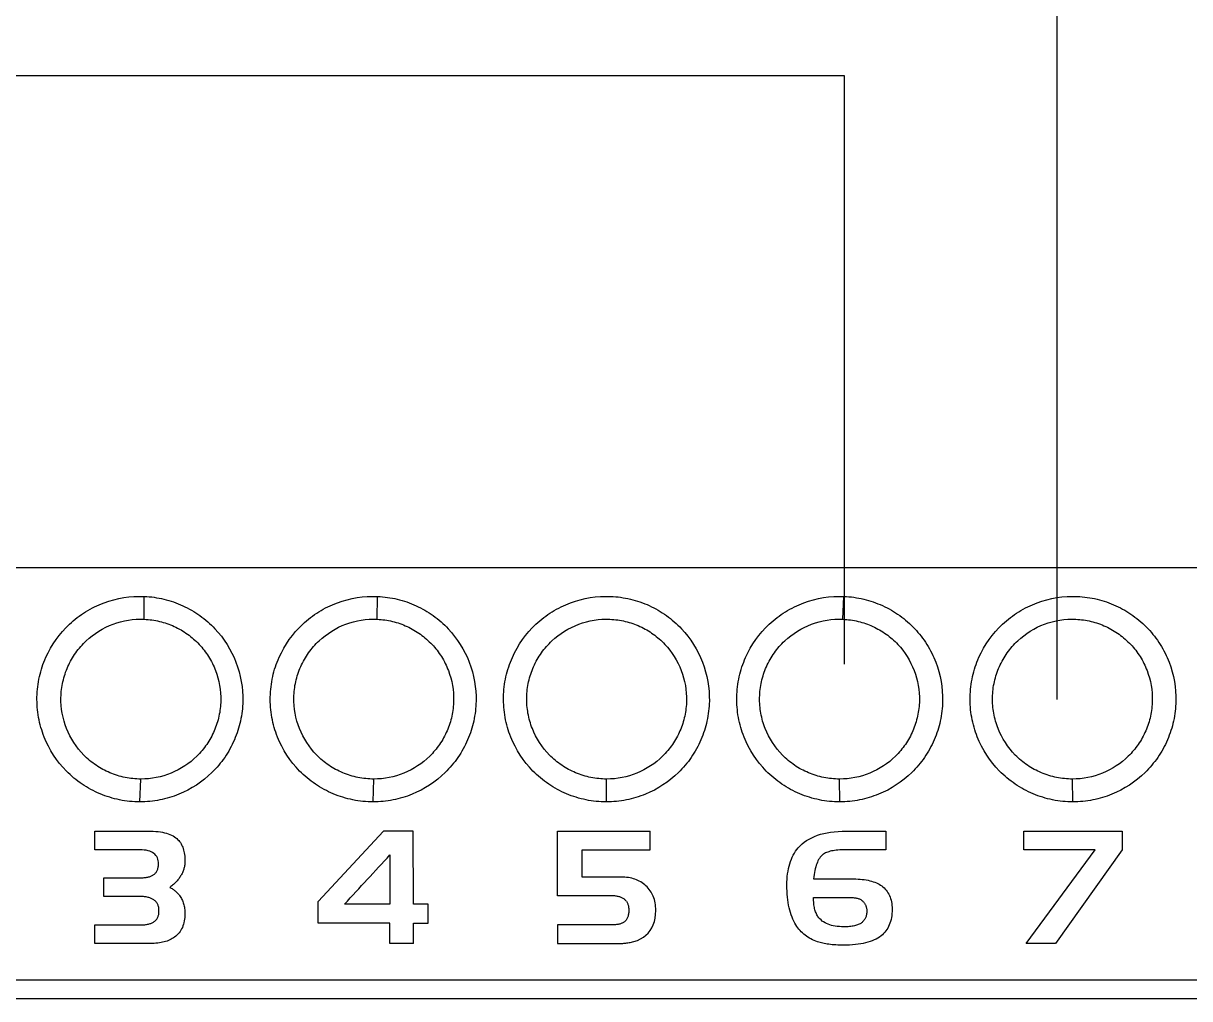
# Model space of a CAD drawing. Header units: inches. Extents: x 15 to 154, y 10 to 111.
# Drawn here: x 144.921 to 145.624, y 103.232 to 103.819 of the extents above; entities that cross this region are included whole.
import ezdxf

# ---------------------------------------------------------------- set-up
doc = ezdxf.new("R2010")
doc.units = ezdxf.units.IN
doc.header["$MEASUREMENT"] = 0
doc.layers.add('GRY_20AWG', color=250, linetype='Continuous')

# ---------------------------------------------------------------- blocks, each defined once
blk = doc.blocks.new('varia')
at = {"color": 177, "linetype": 'Continuous', "true_color": 0x293189}
for p, q in [((154.8528, 100.0569), (151.6353, 100.0569)), ((152.4308, 99.9948), (152.4308, 100.0223)), ((152.7113, 99.9948), (152.7118, 100.0223)), ((153.2722, 99.9948), (153.2736, 100.0223)), ((152.4255, 99.7749), (152.4267, 99.8024)), ((152.7065, 99.7749), (152.7072, 99.8024)), ((152.9875, 99.7749), (152.9877, 99.8024)), ((153.2684, 99.7749), (153.2682, 99.8024)), ((153.5494, 99.7749), (153.5487, 99.8024)), ((152.3713, 99.7172), (152.3713, 99.7397)), ((152.3713, 99.7397), (152.4355, 99.7397)), ((152.4355, 99.7397), (152.4387, 99.7397)), ((152.4387, 99.7397), (152.4417, 99.7396)), ((152.4417, 99.7396), (152.4447, 99.7394)), ((152.4447, 99.7394), (152.4475, 99.7391)), ((152.4475, 99.7391), (152.4502, 99.7387)), ((152.4502, 99.7387), (152.4527, 99.7383)), ((152.4527, 99.7383), (152.4552, 99.7377)), ((152.4552, 99.7377), (152.4575, 99.7372)), ((152.4575, 99.7372), (152.4597, 99.7365)), ((152.4597, 99.7365), (152.4617, 99.7357)), ((152.4617, 99.7357), (152.4636, 99.7349)), ((152.4636, 99.7349), (152.4655, 99.7339)), ((152.4655, 99.7339), (152.4671, 99.7329)), ((152.4671, 99.7329), (152.4687, 99.7318)), ((152.4687, 99.7318), (152.4701, 99.7307)), ((152.4701, 99.7307), (152.4714, 99.7294)), ((152.4714, 99.7294), (152.4724, 99.7283)), ((152.6403, 99.6551), (152.719, 99.7397)), ((152.7549, 99.6518), (152.7547, 99.7397)), ((152.9286, 99.6617), (152.9286, 99.7397)), ((152.9286, 99.7397), (153.04, 99.7397)), ((153.04, 99.717), (153.04, 99.7397)), ((153.2286, 99.7284), (153.2316, 99.7302)), ((153.2316, 99.7302), (153.2348, 99.7318)), ((153.2348, 99.7318), (153.2381, 99.7333)), ((153.2381, 99.7333), (153.2416, 99.7347)), ((153.2416, 99.7347), (153.2453, 99.7359)), ((153.2453, 99.7359), (153.2492, 99.7369)), ((153.2492, 99.7369), (153.2533, 99.7377)), ((153.2533, 99.7377), (153.2575, 99.7385)), ((153.2575, 99.7385), (153.2619, 99.739)), ((153.2619, 99.739), (153.2665, 99.7394)), ((153.2665, 99.7394), (153.2713, 99.7396)), ((153.2713, 99.7396), (153.2763, 99.7397)), ((153.2763, 99.7397), (153.3242, 99.7397)), ((153.3242, 99.7397), (153.3242, 99.7172)), ((153.4901, 99.717), (153.4901, 99.7397)), ((153.4901, 99.7397), (153.6087, 99.7397)), ((153.6087, 99.7397), (153.6087, 99.717)), ((152.4256, 99.7172), (152.3713, 99.7172)), ((152.4283, 99.7171), (152.4256, 99.7172)), ((152.4308, 99.7169), (152.4283, 99.7171)), ((152.4332, 99.7166), (152.4308, 99.7169)), ((152.4354, 99.7161), (152.4332, 99.7166)), ((152.4374, 99.7155), (152.4354, 99.7161)), ((152.4392, 99.7148), (152.4374, 99.7155)), ((152.4409, 99.7139), (152.4392, 99.7148)), ((152.4724, 99.7283), (152.4734, 99.7271)), ((152.4734, 99.7271), (152.4743, 99.7259)), ((152.4743, 99.7259), (152.4751, 99.7245)), ((152.4751, 99.7245), (152.4758, 99.7231)), ((152.4758, 99.7231), (152.4765, 99.7217)), ((152.4765, 99.7217), (152.4771, 99.7202)), ((152.4771, 99.7202), (152.4777, 99.7186)), ((152.4777, 99.7186), (152.4782, 99.7169)), ((152.4782, 99.7169), (152.4786, 99.7152)), ((152.4786, 99.7152), (152.4789, 99.7134)), ((152.9581, 99.6844), (152.9581, 99.717)), ((153.2138, 99.7132), (153.2153, 99.7154)), ((153.2153, 99.7154), (153.2168, 99.7175)), ((153.2168, 99.7175), (153.2185, 99.7195)), ((153.2185, 99.7195), (153.2207, 99.722)), ((153.2207, 99.722), (153.2232, 99.7243)), ((153.2232, 99.7243), (153.2258, 99.7264)), ((153.2258, 99.7264), (153.2286, 99.7284)), ((153.2554, 99.7149), (153.254, 99.7145)), ((153.257, 99.7154), (153.2554, 99.7149)), ((153.2587, 99.7158), (153.257, 99.7154)), ((153.2604, 99.7161), (153.2587, 99.7158)), ((153.2623, 99.7164), (153.2604, 99.7161)), ((153.2642, 99.7166), (153.2623, 99.7164)), ((153.2663, 99.7168), (153.2642, 99.7166)), ((153.2684, 99.717), (153.2663, 99.7168)), ((153.2707, 99.7171), (153.2684, 99.717)), ((153.273, 99.7172), (153.2707, 99.7171)), ((153.2755, 99.7172), (153.273, 99.7172)), ((153.3242, 99.7172), (153.2755, 99.7172)), ((153.5761, 99.717), (153.4901, 99.717)), ((153.4929, 99.6043), (153.5761, 99.717)), ((153.6087, 99.717), (153.5282, 99.6043)), ((152.4424, 99.7129), (152.4409, 99.7139)), ((152.4437, 99.7118), (152.4424, 99.7129)), ((152.4448, 99.7105), (152.4437, 99.7118)), ((152.4458, 99.7091), (152.4448, 99.7105)), ((152.4466, 99.7076), (152.4458, 99.7091)), ((152.4472, 99.7059), (152.4466, 99.7076)), ((152.4476, 99.7041), (152.4472, 99.7059)), ((152.4479, 99.7022), (152.4476, 99.7041)), ((152.448, 99.7001), (152.4479, 99.7022)), ((152.4789, 99.7134), (152.4792, 99.7115)), ((152.4792, 99.7115), (152.4795, 99.7096)), ((152.4795, 99.7096), (152.4796, 99.7076)), ((152.4796, 99.7076), (152.4797, 99.7056)), ((152.4797, 99.7012), (152.4796, 99.7001)), ((152.4797, 99.7056), (152.4798, 99.7034)), ((152.4798, 99.7034), (152.4797, 99.7023)), ((152.4797, 99.7023), (152.4797, 99.7012)), ((152.7266, 99.711), (152.7266, 99.6518)), ((153.2083, 99.7005), (153.2092, 99.7032)), ((153.2092, 99.7032), (153.2102, 99.7059)), ((153.2102, 99.7059), (153.2113, 99.7084)), ((153.2113, 99.7084), (153.2125, 99.7108)), ((153.2125, 99.7108), (153.2138, 99.7132)), ((153.2415, 99.7022), (153.2408, 99.7005)), ((153.2423, 99.7039), (153.2415, 99.7022)), ((153.2431, 99.7054), (153.2423, 99.7039)), ((153.244, 99.7069), (153.2431, 99.7054)), ((153.245, 99.7082), (153.244, 99.7069)), ((153.246, 99.7094), (153.245, 99.7082)), ((153.247, 99.7104), (153.246, 99.7094)), ((153.2481, 99.7114), (153.247, 99.7104)), ((153.2491, 99.7121), (153.2481, 99.7114)), ((153.2502, 99.7128), (153.2491, 99.7121)), ((153.2513, 99.7134), (153.2502, 99.7128)), ((153.2526, 99.7139), (153.2513, 99.7134)), ((153.254, 99.7145), (153.2526, 99.7139)), ((152.441, 99.6865), (152.4417, 99.6869)), ((152.4417, 99.6869), (152.4425, 99.6875)), ((152.4425, 99.6875), (152.4432, 99.688)), ((152.4432, 99.688), (152.4438, 99.6886)), ((152.4438, 99.6886), (152.4444, 99.6893)), ((152.4444, 99.6893), (152.445, 99.69)), ((152.445, 99.69), (152.4455, 99.6907)), ((152.4455, 99.6907), (152.446, 99.6915)), ((152.446, 99.6915), (152.4464, 99.6923)), ((152.4464, 99.6923), (152.4468, 99.6931)), ((152.4468, 99.6931), (152.4471, 99.694)), ((152.4471, 99.694), (152.4473, 99.6949)), ((152.4473, 99.6949), (152.4476, 99.6959)), ((152.4476, 99.6959), (152.4477, 99.6969)), ((152.4477, 99.6969), (152.4479, 99.6979)), ((152.4479, 99.699), (152.448, 99.7001)), ((152.4479, 99.6979), (152.4479, 99.699)), ((152.4752, 99.6867), (152.4746, 99.6857)), ((152.4758, 99.6876), (152.4752, 99.6867)), ((152.4763, 99.6886), (152.4758, 99.6876)), ((152.4768, 99.6896), (152.4763, 99.6886)), ((152.4772, 99.6906), (152.4768, 99.6896)), ((152.4776, 99.6917), (152.4772, 99.6906)), ((152.478, 99.6927), (152.4776, 99.6917)), ((152.4783, 99.6937), (152.478, 99.6927)), ((152.4786, 99.6948), (152.4783, 99.6937)), ((152.4789, 99.6958), (152.4786, 99.6948)), ((152.4791, 99.6969), (152.4789, 99.6958)), ((152.4793, 99.698), (152.4791, 99.6969)), ((152.4795, 99.699), (152.4793, 99.698)), ((152.4796, 99.7001), (152.4795, 99.699)), ((153.2053, 99.6852), (153.2057, 99.6884)), ((153.2057, 99.6884), (153.2062, 99.6916)), ((153.2062, 99.6916), (153.2068, 99.6947)), ((153.2068, 99.6947), (153.2075, 99.6976)), ((153.2075, 99.6976), (153.2083, 99.7005)), ((153.2375, 99.6874), (153.2372, 99.6848)), ((153.2379, 99.6899), (153.2375, 99.6874)), ((153.2384, 99.6922), (153.2379, 99.6899)), ((153.2389, 99.6944), (153.2384, 99.6922)), ((153.2395, 99.6966), (153.2389, 99.6944)), ((153.2401, 99.6986), (153.2395, 99.6966)), ((153.2408, 99.7005), (153.2401, 99.6986)), ((152.382, 99.6609), (152.382, 99.6835)), ((152.382, 99.6835), (152.4256, 99.6835)), ((152.4256, 99.6835), (152.4269, 99.6835)), ((152.4269, 99.6835), (152.4282, 99.6835)), ((152.4282, 99.6835), (152.4295, 99.6836)), ((152.4295, 99.6836), (152.4307, 99.6837)), ((152.4307, 99.6837), (152.4318, 99.6838)), ((152.4318, 99.6838), (152.433, 99.6839)), ((152.433, 99.6839), (152.434, 99.6841)), ((152.434, 99.6841), (152.4351, 99.6843)), ((152.4351, 99.6843), (152.436, 99.6845)), ((152.436, 99.6845), (152.437, 99.6848)), ((152.437, 99.6848), (152.4379, 99.6851)), ((152.4379, 99.6851), (152.4387, 99.6854)), ((152.4387, 99.6854), (152.4395, 99.6857)), ((152.4395, 99.6857), (152.4403, 99.6861)), ((152.4403, 99.6861), (152.441, 99.6865)), ((152.4628, 99.6729), (152.4617, 99.672)), ((152.4639, 99.6737), (152.4628, 99.6729)), ((152.4649, 99.6746), (152.4639, 99.6737)), ((152.4659, 99.6755), (152.4649, 99.6746)), ((152.4669, 99.6764), (152.4659, 99.6755)), ((152.4678, 99.6772), (152.4669, 99.6764)), ((152.4687, 99.6782), (152.4678, 99.6772)), ((152.4696, 99.6791), (152.4687, 99.6782)), ((152.4704, 99.68), (152.4696, 99.6791)), ((152.4712, 99.6809), (152.4704, 99.68)), ((152.4719, 99.6818), (152.4712, 99.6809)), ((152.4727, 99.6828), (152.4719, 99.6818)), ((152.4733, 99.6837), (152.4727, 99.6828)), ((152.474, 99.6847), (152.4733, 99.6837)), ((152.4746, 99.6857), (152.474, 99.6847)), ((153.0075, 99.6844), (153.0053, 99.6844)), ((153.0097, 99.6842), (153.0075, 99.6844)), ((153.0118, 99.684), (153.0097, 99.6842)), ((153.0139, 99.6838), (153.0118, 99.684)), ((153.0159, 99.6834), (153.0139, 99.6838)), ((153.0179, 99.6829), (153.0159, 99.6834)), ((153.0199, 99.6824), (153.0179, 99.6829)), ((153.0217, 99.6818), (153.0199, 99.6824)), ((153.0236, 99.6811), (153.0217, 99.6818)), ((153.0254, 99.6803), (153.0236, 99.6811)), ((153.0271, 99.6794), (153.0254, 99.6803)), ((153.0288, 99.6785), (153.0271, 99.6794)), ((153.0304, 99.6774), (153.0288, 99.6785)), ((153.032, 99.6763), (153.0304, 99.6774)), ((153.0336, 99.6751), (153.032, 99.6763)), ((153.0351, 99.6739), (153.0336, 99.6751)), ((153.0365, 99.6725), (153.0351, 99.6739)), ((153.2049, 99.6783), (153.2051, 99.6818)), ((153.2049, 99.6747), (153.2049, 99.6783)), ((153.2049, 99.671), (153.2049, 99.6747)), ((153.2051, 99.6818), (153.2053, 99.6852)), ((153.2372, 99.6848), (153.2369, 99.6821)), ((153.2369, 99.6821), (153.2852, 99.6821)), ((153.2852, 99.6821), (153.2879, 99.6821)), ((153.2879, 99.6821), (153.2906, 99.682)), ((153.2906, 99.682), (153.2932, 99.6818)), ((153.2932, 99.6818), (153.2957, 99.6816)), ((153.2957, 99.6816), (153.2981, 99.6813)), ((153.2981, 99.6813), (153.3004, 99.6809)), ((153.3004, 99.6809), (153.3026, 99.6805)), ((153.3026, 99.6805), (153.3048, 99.68)), ((153.3048, 99.68), (153.3069, 99.6794)), ((153.3069, 99.6794), (153.3088, 99.6788)), ((153.3088, 99.6788), (153.3107, 99.6781)), ((153.3107, 99.6781), (153.3126, 99.6774)), ((153.3126, 99.6774), (153.3143, 99.6766)), ((153.3143, 99.6766), (153.3159, 99.6757)), ((153.3159, 99.6757), (153.3175, 99.6748)), ((153.3175, 99.6748), (153.319, 99.6738)), ((153.319, 99.6738), (153.3205, 99.6726)), ((152.4262, 99.6609), (152.382, 99.6609)), ((152.4275, 99.6609), (152.4262, 99.6609)), ((152.4287, 99.6609), (152.4275, 99.6609)), ((152.4299, 99.6608), (152.4287, 99.6609)), ((152.4311, 99.6607), (152.4299, 99.6608)), ((152.4322, 99.6605), (152.4311, 99.6607)), ((152.4333, 99.6604), (152.4322, 99.6605)), ((152.4344, 99.6601), (152.4333, 99.6604)), ((152.4354, 99.6599), (152.4344, 99.6601)), ((152.4364, 99.6596), (152.4354, 99.6599)), ((152.4374, 99.6593), (152.4364, 99.6596)), ((152.4383, 99.659), (152.4374, 99.6593)), ((152.4392, 99.6586), (152.4383, 99.659)), ((152.4401, 99.6582), (152.4392, 99.6586)), ((152.4617, 99.672), (152.4626, 99.6715)), ((152.4626, 99.6715), (152.4634, 99.671)), ((152.4634, 99.671), (152.4643, 99.6705)), ((152.4643, 99.6705), (152.4651, 99.67)), ((152.4651, 99.67), (152.4659, 99.6694)), ((152.4659, 99.6694), (152.4666, 99.6689)), ((152.4666, 99.6689), (152.4674, 99.6683)), ((152.4674, 99.6683), (152.4681, 99.6677)), ((152.4681, 99.6677), (152.4688, 99.6671)), ((152.4688, 99.6671), (152.4695, 99.6664)), ((152.4695, 99.6664), (152.4702, 99.6657)), ((152.4702, 99.6657), (152.4709, 99.6651)), ((152.4709, 99.6651), (152.4715, 99.6643)), ((152.4715, 99.6643), (152.4722, 99.6636)), ((152.4722, 99.6636), (152.4728, 99.6629)), ((152.4728, 99.6629), (152.4734, 99.6621)), ((152.4734, 99.6621), (152.4741, 99.661)), ((152.4741, 99.661), (152.4749, 99.6598)), ((152.4749, 99.6598), (152.4755, 99.6586)), ((152.4755, 99.6586), (152.4762, 99.6574)), ((152.9938, 99.6617), (152.9286, 99.6617)), ((152.9951, 99.6617), (152.9938, 99.6617)), ((152.9963, 99.6617), (152.9951, 99.6617)), ((152.9974, 99.6616), (152.9963, 99.6617)), ((152.9986, 99.6615), (152.9974, 99.6616)), ((152.9997, 99.6613), (152.9986, 99.6615)), ((153.0007, 99.6611), (152.9997, 99.6613)), ((153.0017, 99.6609), (153.0007, 99.6611)), ((153.0027, 99.6607), (153.0017, 99.6609)), ((153.0036, 99.6604), (153.0027, 99.6607)), ((153.0045, 99.6601), (153.0036, 99.6604)), ((153.0054, 99.6598), (153.0045, 99.6601)), ((153.0062, 99.6594), (153.0054, 99.6598)), ((153.007, 99.659), (153.0062, 99.6594)), ((153.0078, 99.6586), (153.007, 99.659)), ((153.0085, 99.6581), (153.0078, 99.6586)), ((153.0378, 99.6711), (153.0365, 99.6725)), ((153.039, 99.6696), (153.0378, 99.6711)), ((153.0402, 99.668), (153.039, 99.6696)), ((153.0413, 99.6664), (153.0402, 99.668)), ((153.0422, 99.6647), (153.0413, 99.6664)), ((153.0431, 99.663), (153.0422, 99.6647)), ((153.0439, 99.6612), (153.0431, 99.663)), ((153.0446, 99.6593), (153.0439, 99.6612)), ((153.0452, 99.6573), (153.0446, 99.6593)), ((153.205, 99.6673), (153.2049, 99.671)), ((153.2052, 99.6637), (153.205, 99.6673)), ((153.2056, 99.6603), (153.2052, 99.6637)), ((153.2059, 99.6569), (153.2056, 99.6603)), ((153.2369, 99.6577), (153.2369, 99.6596)), ((153.2837, 99.6596), (153.2847, 99.6596)), ((153.2847, 99.6596), (153.2858, 99.6595)), ((153.2858, 99.6595), (153.2868, 99.6594)), ((153.2868, 99.6594), (153.2878, 99.6593)), ((153.2878, 99.6593), (153.2887, 99.6591)), ((153.2887, 99.6591), (153.2896, 99.6589)), ((153.2896, 99.6589), (153.2905, 99.6586)), ((153.2905, 99.6586), (153.2914, 99.6583)), ((153.3205, 99.6726), (153.3219, 99.6713)), ((153.3219, 99.6713), (153.3232, 99.67)), ((153.3232, 99.67), (153.3245, 99.6686)), ((153.3245, 99.6686), (153.3256, 99.6671)), ((153.3256, 99.6671), (153.3266, 99.6655)), ((153.3266, 99.6655), (153.3276, 99.6639)), ((153.3276, 99.6639), (153.3284, 99.6622)), ((153.3284, 99.6622), (153.3291, 99.6603)), ((153.3291, 99.6603), (153.3298, 99.6585)), ((152.4409, 99.6577), (152.4401, 99.6582)), ((152.4417, 99.6573), (152.4409, 99.6577)), ((152.4425, 99.6568), (152.4417, 99.6573)), ((152.4432, 99.6562), (152.4425, 99.6568)), ((152.4439, 99.6557), (152.4432, 99.6562)), ((152.4446, 99.655), (152.4439, 99.6557)), ((152.4451, 99.6544), (152.4446, 99.655)), ((152.4457, 99.6537), (152.4451, 99.6544)), ((152.4462, 99.653), (152.4457, 99.6537)), ((152.4466, 99.6522), (152.4462, 99.653)), ((152.447, 99.6515), (152.4466, 99.6522)), ((152.4474, 99.6506), (152.447, 99.6515)), ((152.4477, 99.6498), (152.4474, 99.6506)), ((152.4479, 99.6489), (152.4477, 99.6498)), ((152.4482, 99.6479), (152.4479, 99.6489)), ((152.4483, 99.647), (152.4482, 99.6479)), ((152.4484, 99.646), (152.4483, 99.647)), ((152.4485, 99.6449), (152.4484, 99.646)), ((152.4485, 99.6439), (152.4485, 99.6449)), ((152.4762, 99.6574), (152.4767, 99.6561)), ((152.4767, 99.6561), (152.4773, 99.6549)), ((152.4773, 99.6549), (152.4777, 99.6535)), ((152.4777, 99.6535), (152.4782, 99.6522)), ((152.4782, 99.6522), (152.4785, 99.6508)), ((152.4785, 99.6508), (152.4789, 99.6494)), ((152.4789, 99.6494), (152.4791, 99.648)), ((152.4791, 99.648), (152.4794, 99.6465)), ((152.4794, 99.6465), (152.4795, 99.645)), ((152.4795, 99.645), (152.4797, 99.6435)), ((152.6403, 99.6289), (152.6403, 99.6551)), ((152.7728, 99.6289), (152.7728, 99.6518)), ((153.0092, 99.6576), (153.0085, 99.6581)), ((153.0098, 99.6571), (153.0092, 99.6576)), ((153.0104, 99.6565), (153.0098, 99.6571)), ((153.0109, 99.6559), (153.0104, 99.6565)), ((153.0115, 99.6553), (153.0109, 99.6559)), ((153.0115, 99.6553), (153.0119, 99.6546)), ((153.0119, 99.6546), (153.0123, 99.6538)), ((153.0123, 99.6538), (153.0127, 99.6531)), ((153.0127, 99.6531), (153.0131, 99.6523)), ((153.0131, 99.6523), (153.0134, 99.6514)), ((153.0134, 99.6514), (153.0137, 99.6505)), ((153.0137, 99.6505), (153.0139, 99.6496)), ((153.0139, 99.6496), (153.0141, 99.6486)), ((153.0141, 99.6486), (153.0142, 99.6476)), ((153.0142, 99.6476), (153.0143, 99.6465)), ((153.0143, 99.6465), (153.0144, 99.6454)), ((153.0144, 99.6454), (153.0144, 99.6443)), ((153.0457, 99.6553), (153.0452, 99.6573)), ((153.0461, 99.6532), (153.0457, 99.6553)), ((153.0464, 99.6511), (153.0461, 99.6532)), ((153.0466, 99.6489), (153.0464, 99.6511)), ((153.0468, 99.6466), (153.0466, 99.6489)), ((153.0468, 99.6443), (153.0468, 99.6466)), ((153.2064, 99.6537), (153.2059, 99.6569)), ((153.2069, 99.6505), (153.2064, 99.6537)), ((153.2076, 99.6475), (153.2069, 99.6505)), ((153.2083, 99.6446), (153.2076, 99.6475)), ((153.2091, 99.6417), (153.2083, 99.6446)), ((153.237, 99.656), (153.2369, 99.6577)), ((153.2371, 99.6542), (153.237, 99.656)), ((153.2372, 99.6526), (153.2371, 99.6542)), ((153.2374, 99.6509), (153.2372, 99.6526)), ((153.2377, 99.6494), (153.2374, 99.6509)), ((153.2379, 99.6479), (153.2377, 99.6494)), ((153.2382, 99.6464), (153.2379, 99.6479)), ((153.2386, 99.645), (153.2382, 99.6464)), ((153.239, 99.6437), (153.2386, 99.645)), ((153.2914, 99.6583), (153.2922, 99.658)), ((153.2922, 99.658), (153.293, 99.6576)), ((153.293, 99.6576), (153.2937, 99.6572)), ((153.2937, 99.6572), (153.2945, 99.6567)), ((153.2945, 99.6567), (153.2951, 99.6562)), ((153.2951, 99.6562), (153.2958, 99.6557)), ((153.2958, 99.6557), (153.2964, 99.6551)), ((153.2964, 99.6551), (153.297, 99.6545)), ((153.297, 99.6545), (153.2975, 99.654)), ((153.2975, 99.654), (153.298, 99.6534)), ((153.298, 99.6534), (153.2984, 99.6528)), ((153.2984, 99.6528), (153.2988, 99.6522)), ((153.2988, 99.6522), (153.2992, 99.6515)), ((153.2992, 99.6515), (153.2995, 99.6509)), ((153.2995, 99.6509), (153.2998, 99.6502)), ((153.2998, 99.6502), (153.3001, 99.6495)), ((153.3001, 99.6495), (153.3003, 99.6488)), ((153.3003, 99.6488), (153.3005, 99.6481)), ((153.3005, 99.6481), (153.3007, 99.6474)), ((153.3007, 99.6474), (153.3009, 99.6466)), ((153.3009, 99.6466), (153.301, 99.6459)), ((153.301, 99.6459), (153.301, 99.6451)), ((153.301, 99.6451), (153.3011, 99.6443)), ((153.3298, 99.6585), (153.3303, 99.6565)), ((153.3303, 99.6565), (153.3308, 99.6545)), ((153.3308, 99.6545), (153.3311, 99.6524)), ((153.3311, 99.6524), (153.3314, 99.6502)), ((153.3314, 99.6502), (153.3315, 99.648)), ((153.3315, 99.648), (153.3316, 99.6456)), ((153.3316, 99.6456), (153.3315, 99.643)), ((152.4421, 99.6302), (152.4428, 99.6307)), ((152.4428, 99.6307), (152.4435, 99.6312)), ((152.4435, 99.6312), (152.4441, 99.6317)), ((152.4441, 99.6317), (152.4447, 99.6323)), ((152.4447, 99.6323), (152.4453, 99.6329)), ((152.4453, 99.6329), (152.4458, 99.6336)), ((152.4458, 99.6336), (152.4463, 99.6343)), ((152.4463, 99.6343), (152.4467, 99.6351)), ((152.4467, 99.6351), (152.4471, 99.6359)), ((152.4471, 99.6359), (152.4474, 99.6368)), ((152.4474, 99.6368), (152.4477, 99.6376)), ((152.4477, 99.6376), (152.448, 99.6386)), ((152.448, 99.6386), (152.4482, 99.6395)), ((152.4482, 99.6395), (152.4483, 99.6406)), ((152.4483, 99.6406), (152.4484, 99.6416)), ((152.4484, 99.6416), (152.4485, 99.6427)), ((152.4485, 99.6427), (152.4485, 99.6439)), ((152.479, 99.6315), (152.4785, 99.6294)), ((152.4793, 99.6336), (152.479, 99.6315)), ((152.4796, 99.6358), (152.4793, 99.6336)), ((152.4797, 99.638), (152.4796, 99.6358)), ((152.4797, 99.6435), (152.4797, 99.642)), ((152.4797, 99.642), (152.4798, 99.6404)), ((152.4798, 99.6404), (152.4797, 99.638)), ((153.0093, 99.6306), (153.0086, 99.6301)), ((153.0099, 99.6312), (153.0093, 99.6306)), ((153.0106, 99.6318), (153.0099, 99.6312)), ((153.0111, 99.6325), (153.0106, 99.6318)), ((153.0116, 99.6332), (153.0111, 99.6325)), ((153.0121, 99.634), (153.0116, 99.6332)), ((153.0126, 99.6348), (153.0121, 99.634)), ((153.0129, 99.6357), (153.0126, 99.6348)), ((153.0133, 99.6366), (153.0129, 99.6357)), ((153.0136, 99.6375), (153.0133, 99.6366)), ((153.0138, 99.6385), (153.0136, 99.6375)), ((153.014, 99.6396), (153.0138, 99.6385)), ((153.0142, 99.6407), (153.014, 99.6396)), ((153.0143, 99.6418), (153.0142, 99.6407)), ((153.0144, 99.643), (153.0143, 99.6418)), ((153.0144, 99.6443), (153.0144, 99.643)), ((153.0439, 99.6268), (153.0452, 99.6307)), ((153.0452, 99.6307), (153.0461, 99.6349)), ((153.0461, 99.6349), (153.0466, 99.6394)), ((153.0466, 99.6394), (153.0468, 99.6443)), ((153.21, 99.639), (153.2091, 99.6417)), ((153.211, 99.6363), (153.21, 99.639)), ((153.212, 99.6338), (153.211, 99.6363)), ((153.2132, 99.6314), (153.212, 99.6338)), ((153.2144, 99.629), (153.2132, 99.6314)), ((153.2394, 99.6424), (153.239, 99.6437)), ((153.2399, 99.6412), (153.2394, 99.6424)), ((153.2405, 99.64), (153.2399, 99.6412)), ((153.241, 99.6389), (153.2405, 99.64)), ((153.2417, 99.6379), (153.241, 99.6389)), ((153.2423, 99.6369), (153.2417, 99.6379)), ((153.2435, 99.6354), (153.2423, 99.6369)), ((153.2447, 99.634), (153.2435, 99.6354)), ((153.2461, 99.6327), (153.2447, 99.634)), ((153.2475, 99.6314), (153.2461, 99.6327)), ((153.2491, 99.6303), (153.2475, 99.6314)), ((153.2961, 99.6305), (153.2954, 99.6298)), ((153.2968, 99.6312), (153.2961, 99.6305)), ((153.2975, 99.6319), (153.2968, 99.6312)), ((153.298, 99.6327), (153.2975, 99.6319)), ((153.2986, 99.6335), (153.298, 99.6327)), ((153.299, 99.6343), (153.2986, 99.6335)), ((153.2995, 99.6352), (153.299, 99.6343)), ((153.2999, 99.6361), (153.2995, 99.6352)), ((153.3002, 99.637), (153.2999, 99.6361)), ((153.3005, 99.638), (153.3002, 99.637)), ((153.3007, 99.639), (153.3005, 99.638)), ((153.3009, 99.6401), (153.3007, 99.639)), ((153.301, 99.6412), (153.3009, 99.6401)), ((153.3011, 99.6423), (153.301, 99.6412)), ((153.3011, 99.6443), (153.3011, 99.6435)), ((153.3011, 99.6435), (153.3011, 99.6423)), ((153.3297, 99.631), (153.329, 99.6289)), ((153.3303, 99.6332), (153.3297, 99.631)), ((153.3307, 99.6355), (153.3303, 99.6332)), ((153.3311, 99.6379), (153.3307, 99.6355)), ((153.3314, 99.6404), (153.3311, 99.6379)), ((153.3315, 99.643), (153.3314, 99.6404)), ((152.3713, 99.6043), (152.3713, 99.6268)), ((152.3713, 99.6268), (152.4262, 99.6268)), ((152.4262, 99.6268), (152.4275, 99.6268)), ((152.4275, 99.6268), (152.4289, 99.6269)), ((152.4289, 99.6269), (152.4301, 99.6269)), ((152.4301, 99.6269), (152.4313, 99.627)), ((152.4313, 99.627), (152.4325, 99.6272)), ((152.4325, 99.6272), (152.4336, 99.6273)), ((152.4336, 99.6273), (152.4347, 99.6275)), ((152.4347, 99.6275), (152.4358, 99.6278)), ((152.4358, 99.6278), (152.4368, 99.628)), ((152.4368, 99.628), (152.4378, 99.6283)), ((152.4378, 99.6283), (152.4387, 99.6286)), ((152.4387, 99.6286), (152.4396, 99.629)), ((152.4396, 99.629), (152.4405, 99.6293)), ((152.4405, 99.6293), (152.4413, 99.6298)), ((152.4413, 99.6298), (152.4421, 99.6302)), ((152.4728, 99.6174), (152.4716, 99.616)), ((152.4739, 99.6189), (152.4728, 99.6174)), ((152.4749, 99.6205), (152.4739, 99.6189)), ((152.4758, 99.6221), (152.4749, 99.6205)), ((152.4767, 99.6238), (152.4758, 99.6221)), ((152.4774, 99.6256), (152.4767, 99.6238)), ((152.478, 99.6275), (152.4774, 99.6256)), ((152.4785, 99.6294), (152.478, 99.6275)), ((152.7266, 99.6289), (152.6403, 99.6289)), ((152.7266, 99.6043), (152.7266, 99.6289)), ((152.7549, 99.6043), (152.7549, 99.6289)), ((152.9286, 99.6268), (152.9286, 99.6043)), ((152.9951, 99.6268), (152.9938, 99.6268)), ((152.9963, 99.6268), (152.9951, 99.6268)), ((152.9974, 99.6269), (152.9963, 99.6268)), ((152.9985, 99.627), (152.9974, 99.6269)), ((152.9996, 99.6271), (152.9985, 99.627)), ((153.0006, 99.6273), (152.9996, 99.6271)), ((153.0016, 99.6274), (153.0006, 99.6273)), ((153.0026, 99.6276), (153.0016, 99.6274)), ((153.0035, 99.6278), (153.0026, 99.6276)), ((153.0043, 99.6281), (153.0035, 99.6278)), ((153.0051, 99.6283), (153.0043, 99.6281)), ((153.0059, 99.6287), (153.0051, 99.6283)), ((153.0066, 99.629), (153.0059, 99.6287)), ((153.0073, 99.6293), (153.0066, 99.629)), ((153.008, 99.6297), (153.0073, 99.6293)), ((153.0086, 99.6301), (153.008, 99.6297)), ((153.0351, 99.6143), (153.0378, 99.6169)), ((153.0378, 99.6169), (153.0402, 99.6199)), ((153.0402, 99.6199), (153.0422, 99.6232)), ((153.0422, 99.6232), (153.0439, 99.6268)), ((153.2157, 99.6268), (153.2144, 99.629)), ((153.2169, 99.625), (153.2157, 99.6268)), ((153.2181, 99.6233), (153.2169, 99.625)), ((153.2194, 99.6216), (153.2181, 99.6233)), ((153.2208, 99.6201), (153.2194, 99.6216)), ((153.2222, 99.6185), (153.2208, 99.6201)), ((153.2237, 99.6171), (153.2222, 99.6185)), ((153.2252, 99.6157), (153.2237, 99.6171)), ((153.2508, 99.6293), (153.2491, 99.6303)), ((153.2525, 99.6284), (153.2508, 99.6293)), ((153.2544, 99.6276), (153.2525, 99.6284)), ((153.2564, 99.6268), (153.2544, 99.6276)), ((153.2585, 99.6262), (153.2564, 99.6268)), ((153.2607, 99.6257), (153.2585, 99.6262)), ((153.263, 99.6252), (153.2607, 99.6257)), ((153.2655, 99.6249), (153.263, 99.6252)), ((153.268, 99.6247), (153.2655, 99.6249)), ((153.2706, 99.6245), (153.268, 99.6247)), ((153.2734, 99.6245), (153.2706, 99.6245)), ((153.2752, 99.6245), (153.2734, 99.6245)), ((153.2769, 99.6245), (153.2752, 99.6245)), ((153.2786, 99.6246), (153.2769, 99.6245)), ((153.2802, 99.6248), (153.2786, 99.6246)), ((153.2818, 99.6249), (153.2802, 99.6248)), ((153.2833, 99.6251), (153.2818, 99.6249)), ((153.2847, 99.6254), (153.2833, 99.6251)), ((153.2861, 99.6257), (153.2847, 99.6254)), ((153.2873, 99.626), (153.2861, 99.6257)), ((153.2886, 99.6263), (153.2873, 99.626)), ((153.2897, 99.6267), (153.2886, 99.6263)), ((153.2908, 99.6271), (153.2897, 99.6267)), ((153.2919, 99.6276), (153.2908, 99.6271)), ((153.2929, 99.6281), (153.2919, 99.6276)), ((153.2938, 99.6286), (153.2929, 99.6281)), ((153.2946, 99.6292), (153.2938, 99.6286)), ((153.2954, 99.6298), (153.2946, 99.6292)), ((153.3227, 99.6179), (153.3213, 99.6164)), ((153.324, 99.6195), (153.3227, 99.6179)), ((153.3252, 99.6212), (153.324, 99.6195)), ((153.3263, 99.623), (153.3252, 99.6212)), ((153.3273, 99.6249), (153.3263, 99.623)), ((153.3282, 99.6268), (153.3273, 99.6249)), ((153.329, 99.6289), (153.3282, 99.6268)), ((152.4383, 99.6043), (152.3713, 99.6043)), ((152.4405, 99.6043), (152.4383, 99.6043)), ((152.4427, 99.6044), (152.4405, 99.6043)), ((152.4449, 99.6046), (152.4427, 99.6044)), ((152.447, 99.6048), (152.4449, 99.6046)), ((152.449, 99.6051), (152.447, 99.6048)), ((152.451, 99.6054), (152.449, 99.6051)), ((152.4529, 99.6058), (152.451, 99.6054)), ((152.4547, 99.6063), (152.4529, 99.6058)), ((152.4565, 99.6068), (152.4547, 99.6063)), ((152.4583, 99.6074), (152.4565, 99.6068)), ((152.4599, 99.608), (152.4583, 99.6074)), ((152.4615, 99.6088), (152.4599, 99.608)), ((152.4631, 99.6095), (152.4615, 99.6088)), ((152.4646, 99.6104), (152.4631, 99.6095)), ((152.466, 99.6113), (152.4646, 99.6104)), ((152.4674, 99.6122), (152.466, 99.6113)), ((152.4689, 99.6134), (152.4674, 99.6122)), ((152.4703, 99.6147), (152.4689, 99.6134)), ((152.4716, 99.616), (152.4703, 99.6147)), ((152.7549, 99.6043), (152.7266, 99.6043)), ((153.0159, 99.6057), (153.0205, 99.6068)), ((153.0205, 99.6068), (153.0247, 99.6082)), ((153.0247, 99.6082), (153.0285, 99.6099)), ((153.0285, 99.6099), (153.032, 99.6119)), ((153.032, 99.6119), (153.0351, 99.6143)), ((153.2268, 99.6144), (153.2252, 99.6157)), ((153.2284, 99.6132), (153.2268, 99.6144)), ((153.2302, 99.612), (153.2284, 99.6132)), ((153.2319, 99.6109), (153.2302, 99.612)), ((153.2338, 99.6099), (153.2319, 99.6109)), ((153.2357, 99.6089), (153.2338, 99.6099)), ((153.2376, 99.608), (153.2357, 99.6089)), ((153.2397, 99.6072), (153.2376, 99.608)), ((153.2417, 99.6064), (153.2397, 99.6072)), ((153.2432, 99.6059), (153.2417, 99.6064)), ((153.2448, 99.6055), (153.2432, 99.6059)), ((153.2464, 99.605), (153.2448, 99.6055)), ((153.2481, 99.6046), (153.2464, 99.605)), ((153.2499, 99.6043), (153.2481, 99.6046)), ((153.2517, 99.6039), (153.2499, 99.6043)), ((153.2535, 99.6036), (153.2517, 99.6039)), ((153.2555, 99.6034), (153.2535, 99.6036)), ((153.2574, 99.6031), (153.2555, 99.6034)), ((153.2595, 99.6029), (153.2574, 99.6031)), ((153.2616, 99.6027), (153.2595, 99.6029)), ((153.2637, 99.6026), (153.2616, 99.6027)), ((153.266, 99.6025), (153.2637, 99.6026)), ((153.2682, 99.6024), (153.266, 99.6025)), ((153.2706, 99.6024), (153.2682, 99.6024)), ((153.273, 99.6024), (153.2706, 99.6024)), ((153.2768, 99.6024), (153.273, 99.6024)), ((153.2804, 99.6025), (153.2768, 99.6024)), ((153.284, 99.6027), (153.2804, 99.6025)), ((153.2874, 99.603), (153.284, 99.6027)), ((153.2906, 99.6034), (153.2874, 99.603)), ((153.2938, 99.6039), (153.2906, 99.6034)), ((153.2968, 99.6045), (153.2938, 99.6039)), ((153.2997, 99.6052), (153.2968, 99.6045)), ((153.3025, 99.6059), (153.2997, 99.6052)), ((153.3051, 99.6067), (153.3025, 99.6059)), ((153.3076, 99.6077), (153.3051, 99.6067)), ((153.31, 99.6087), (153.3076, 99.6077)), ((153.3122, 99.6098), (153.31, 99.6087)), ((153.3143, 99.611), (153.3122, 99.6098)), ((153.3163, 99.6122), (153.3143, 99.611)), ((153.3182, 99.6136), (153.3163, 99.6122)), ((153.3198, 99.6149), (153.3182, 99.6136)), ((153.3213, 99.6164), (153.3198, 99.6149)), ((153.5282, 99.6043), (153.4929, 99.6043))]:
    blk.add_line(p, q, dxfattribs=at)
for points, knots in [([(152.4255, 99.7749), (152.4173, 99.7749), (152.4091, 99.7757), (152.3931, 99.779), (152.3851, 99.7814), (152.3699, 99.7878), (152.3628, 99.7916), (152.3492, 99.8008), (152.3428, 99.8062), (152.3256, 99.8237), (152.3164, 99.8378), (152.3073, 99.8606), (152.305, 99.8686), (152.3021, 99.8848), (152.3014, 99.893), (152.3018, 99.9094), (152.3028, 99.9177), (152.3064, 99.9337), (152.3089, 99.9414), (152.319, 99.9641), (152.3287, 99.9776), (152.3467, 99.9945), (152.3532, 99.9995), (152.3672, 100.0081), (152.3747, 100.0118), (152.3977, 100.0204), (152.4142, 100.023), (152.4308, 100.0223)], [0, 0, 0, 0, 0.0625, 0.0625, 0.125, 0.125, 0.1875, 0.1875, 0.25, 0.25, 0.375, 0.375, 0.4375, 0.4375, 0.5, 0.5, 0.5625, 0.5625, 0.625, 0.625, 0.75, 0.75, 0.8125, 0.8125, 0.875, 0.875, 1, 1, 1, 1]), ([(152.4308, 100.0223), (152.4388, 100.022), (152.4467, 100.0209), (152.4622, 100.0171), (152.4699, 100.0145), (152.4844, 100.0078), (152.4913, 100.0038), (152.5043, 99.9945), (152.5104, 99.9892), (152.5268, 99.9718), (152.5355, 99.9579), (152.547, 99.9282), (152.5498, 99.912), (152.5493, 99.8881), (152.5484, 99.8801), (152.5449, 99.8645), (152.5425, 99.8569), (152.5361, 99.8422), (152.5322, 99.8351), (152.5232, 99.822), (152.518, 99.8159), (152.5008, 99.799), (152.4873, 99.7901), (152.4649, 99.7811), (152.4573, 99.7788), (152.4417, 99.7757), (152.4336, 99.7749), (152.4255, 99.7749)], [0, 0, 0, 0, 0.0625, 0.0625, 0.125, 0.125, 0.1875, 0.1875, 0.25, 0.25, 0.375, 0.375, 0.5, 0.5, 0.5625, 0.5625, 0.625, 0.625, 0.6875, 0.6875, 0.75, 0.75, 0.875, 0.875, 0.9375, 0.9375, 1, 1, 1, 1]), ([(152.7065, 99.7749), (152.6982, 99.7749), (152.6901, 99.7757), (152.674, 99.779), (152.666, 99.7814), (152.6509, 99.7878), (152.6437, 99.7917), (152.6301, 99.8009), (152.6237, 99.8062), (152.6065, 99.8237), (152.5973, 99.8379), (152.5883, 99.8606), (152.586, 99.8686), (152.5831, 99.8848), (152.5824, 99.893), (152.5828, 99.9094), (152.5838, 99.9177), (152.5873, 99.9337), (152.5899, 99.9414), (152.6, 99.9641), (152.6097, 99.9776), (152.6277, 99.9945), (152.6342, 99.9995), (152.6481, 100.0081), (152.6557, 100.0118), (152.6787, 100.0204), (152.6952, 100.023), (152.7118, 100.0223)], [0, 0, 0, 0, 0.0625, 0.0625, 0.125, 0.125, 0.1875, 0.1875, 0.25, 0.25, 0.375, 0.375, 0.4375, 0.4375, 0.5, 0.5, 0.5625, 0.5625, 0.625, 0.625, 0.75, 0.75, 0.8125, 0.8125, 0.875, 0.875, 1, 1, 1, 1]), ([(152.7118, 100.0223), (152.7198, 100.022), (152.7278, 100.0208), (152.7432, 100.0171), (152.7509, 100.0145), (152.7655, 100.0078), (152.7723, 100.0038), (152.7853, 99.9945), (152.7914, 99.9892), (152.8078, 99.9717), (152.8165, 99.9579), (152.828, 99.9282), (152.8308, 99.912), (152.8303, 99.8881), (152.8293, 99.8801), (152.8259, 99.8644), (152.8235, 99.8569), (152.8171, 99.8422), (152.8132, 99.8351), (152.8041, 99.822), (152.799, 99.8159), (152.7817, 99.799), (152.7682, 99.7901), (152.7459, 99.7811), (152.7383, 99.7788), (152.7226, 99.7757), (152.7146, 99.7749), (152.7065, 99.7749)], [0, 0, 0, 0, 0.0625, 0.0625, 0.125, 0.125, 0.1875, 0.1875, 0.25, 0.25, 0.375, 0.375, 0.5, 0.5, 0.5625, 0.5625, 0.625, 0.625, 0.6875, 0.6875, 0.75, 0.75, 0.875, 0.875, 0.9375, 0.9375, 1, 1, 1, 1]), ([(152.9875, 99.7749), (152.9792, 99.7749), (152.971, 99.7757), (152.955, 99.779), (152.947, 99.7814), (152.9319, 99.7878), (152.9247, 99.7917), (152.9111, 99.8009), (152.9047, 99.8062), (152.8875, 99.8237), (152.8783, 99.8378), (152.8692, 99.8606), (152.867, 99.8686), (152.864, 99.8848), (152.8634, 99.8929), (152.8637, 99.9093), (152.8647, 99.9176), (152.8683, 99.9336), (152.8708, 99.9414), (152.8809, 99.964), (152.8906, 99.9776), (152.9086, 99.9945), (152.9151, 99.9994), (152.929, 100.0081), (152.9365, 100.0118), (152.9596, 100.0203), (152.9761, 100.023), (152.9926, 100.0223)], [0, 0, 0, 0, 0.0625, 0.0625, 0.125, 0.125, 0.1875, 0.1875, 0.25, 0.25, 0.375, 0.375, 0.4375, 0.4375, 0.5, 0.5, 0.5625, 0.5625, 0.625, 0.625, 0.75, 0.75, 0.8125, 0.8125, 0.875, 0.875, 1, 1, 1, 1]), ([(152.9926, 100.0223), (153.0007, 100.022), (153.0086, 100.0209), (153.0241, 100.0171), (153.0318, 100.0145), (153.0464, 100.0079), (153.0532, 100.0039), (153.0662, 99.9946), (153.0723, 99.9892), (153.0887, 99.9718), (153.0975, 99.9579), (153.1089, 99.9282), (153.1117, 99.9121), (153.1113, 99.8882), (153.1103, 99.8801), (153.1069, 99.8645), (153.1045, 99.8569), (153.0981, 99.8423), (153.0942, 99.8351), (153.0851, 99.822), (153.08, 99.8159), (153.0627, 99.799), (153.0492, 99.7902), (153.0269, 99.7811), (153.0193, 99.7788), (153.0036, 99.7757), (152.9956, 99.7749), (152.9875, 99.7749)], [0, 0, 0, 0, 0.0625, 0.0625, 0.125, 0.125, 0.1875, 0.1875, 0.25, 0.25, 0.375, 0.375, 0.5, 0.5, 0.5625, 0.5625, 0.625, 0.625, 0.6875, 0.6875, 0.75, 0.75, 0.875, 0.875, 0.9375, 0.9375, 1, 1, 1, 1]), ([(153.2684, 99.7749), (153.2602, 99.7749), (153.252, 99.7757), (153.2359, 99.779), (153.228, 99.7814), (153.2128, 99.7878), (153.2056, 99.7917), (153.192, 99.8009), (153.1856, 99.8062), (153.1685, 99.8237), (153.1593, 99.8378), (153.1502, 99.8606), (153.1479, 99.8686), (153.145, 99.8848), (153.1443, 99.8929), (153.1447, 99.9093), (153.1457, 99.9176), (153.1493, 99.9336), (153.1518, 99.9414), (153.1619, 99.964), (153.1715, 99.9776), (153.1896, 99.9945), (153.1961, 99.9994), (153.21, 100.0081), (153.2175, 100.0118), (153.2405, 100.0203), (153.257, 100.023), (153.2736, 100.0223)], [0, 0, 0, 0, 0.0625, 0.0625, 0.125, 0.125, 0.1875, 0.1875, 0.25, 0.25, 0.375, 0.375, 0.4375, 0.4375, 0.5, 0.5, 0.5625, 0.5625, 0.625, 0.625, 0.75, 0.75, 0.8125, 0.8125, 0.875, 0.875, 1, 1, 1, 1]), ([(153.2736, 100.0223), (153.2817, 100.022), (153.2896, 100.0209), (153.3051, 100.0171), (153.3128, 100.0145), (153.3273, 100.0079), (153.3342, 100.0039), (153.3472, 99.9946), (153.3533, 99.9892), (153.3642, 99.9776), (153.3691, 99.9713), (153.3777, 99.9577), (153.3813, 99.9505), (153.3899, 99.9282), (153.3927, 99.9121), (153.3922, 99.8882), (153.3913, 99.8801), (153.3879, 99.8645), (153.3854, 99.8569), (153.3791, 99.8423), (153.3751, 99.8351), (153.3661, 99.822), (153.361, 99.8159), (153.3437, 99.799), (153.3302, 99.7902), (153.3079, 99.7811), (153.3002, 99.7788), (153.2846, 99.7757), (153.2765, 99.7749), (153.2684, 99.7749)], [0, 0, 0, 0, 0.0625, 0.0625, 0.125, 0.125, 0.1875, 0.1875, 0.25, 0.25, 0.3125, 0.3125, 0.375, 0.375, 0.5, 0.5, 0.5625, 0.5625, 0.625, 0.625, 0.6875, 0.6875, 0.75, 0.75, 0.875, 0.875, 0.9375, 0.9375, 1, 1, 1, 1]), ([(153.5494, 99.7749), (153.5411, 99.7749), (153.533, 99.7757), (153.5169, 99.779), (153.5089, 99.7814), (153.4938, 99.7878), (153.4866, 99.7917), (153.473, 99.8009), (153.4666, 99.8062), (153.4494, 99.8237), (153.4402, 99.8379), (153.4312, 99.8607), (153.4289, 99.8687), (153.426, 99.8848), (153.4253, 99.893), (153.4257, 99.9094), (153.4267, 99.9177), (153.4302, 99.9337), (153.4328, 99.9414), (153.4429, 99.9641), (153.4526, 99.9777), (153.4706, 99.9945), (153.4771, 99.9995), (153.491, 100.0081), (153.4986, 100.0118), (153.5216, 100.0204), (153.5381, 100.023), (153.5547, 100.0223)], [0, 0, 0, 0, 0.0625, 0.0625, 0.125, 0.125, 0.1875, 0.1875, 0.25, 0.25, 0.375, 0.375, 0.4375, 0.4375, 0.5, 0.5, 0.5625, 0.5625, 0.625, 0.625, 0.75, 0.75, 0.8125, 0.8125, 0.875, 0.875, 1, 1, 1, 1]), ([(153.5547, 100.0223), (153.5627, 100.022), (153.5706, 100.0208), (153.5861, 100.0171), (153.5938, 100.0145), (153.6084, 100.0078), (153.6152, 100.0038), (153.6282, 99.9945), (153.6343, 99.9892), (153.6453, 99.9775), (153.6501, 99.9713), (153.6587, 99.9577), (153.6623, 99.9505), (153.6709, 99.9282), (153.6737, 99.912), (153.6732, 99.8881), (153.6722, 99.8801), (153.6688, 99.8644), (153.6664, 99.8569), (153.66, 99.8422), (153.6561, 99.8351), (153.647, 99.822), (153.6419, 99.8159), (153.6247, 99.799), (153.6112, 99.7901), (153.5888, 99.7811), (153.5812, 99.7788), (153.5655, 99.7757), (153.5575, 99.7749), (153.5494, 99.7749)], [0, 0, 0, 0, 0.0625, 0.0625, 0.125, 0.125, 0.1875, 0.1875, 0.25, 0.25, 0.3125, 0.3125, 0.375, 0.375, 0.5, 0.5, 0.5625, 0.5625, 0.625, 0.625, 0.6875, 0.6875, 0.75, 0.75, 0.875, 0.875, 0.9375, 0.9375, 1, 1, 1, 1]), ([(152.4267, 99.8024), (152.4203, 99.8024), (152.414, 99.8031), (152.4015, 99.8056), (152.3953, 99.8075), (152.3835, 99.8124), (152.378, 99.8154), (152.3674, 99.8226), (152.3624, 99.8267), (152.3491, 99.8404), (152.3419, 99.8514), (152.3326, 99.875), (152.3302, 99.8879), (152.3306, 99.907), (152.3314, 99.9134), (152.3342, 99.9259), (152.3362, 99.9319), (152.3414, 99.9436), (152.3446, 99.9493), (152.352, 99.9597), (152.3562, 99.9644), (152.3702, 99.9776), (152.3812, 99.9844), (152.4052, 99.9934), (152.4179, 99.9954), (152.4308, 99.9948)], [0, 0, 0, 0, 0.0625, 0.0625, 0.125, 0.125, 0.1875, 0.1875, 0.25, 0.25, 0.375, 0.375, 0.5, 0.5, 0.5625, 0.5625, 0.625, 0.625, 0.6875, 0.6875, 0.75, 0.75, 0.875, 0.875, 1, 1, 1, 1]), ([(152.4308, 99.9948), (152.4371, 99.9946), (152.4432, 99.9937), (152.4552, 99.9908), (152.4612, 99.9888), (152.4725, 99.9836), (152.4778, 99.9805), (152.4879, 99.9732), (152.4926, 99.9691), (152.5011, 99.96), (152.5049, 99.9551), (152.5115, 99.9446), (152.5144, 99.9389), (152.521, 99.9216), (152.5232, 99.909), (152.5228, 99.8905), (152.5221, 99.8842), (152.5194, 99.872), (152.5175, 99.8662), (152.5126, 99.8548), (152.5095, 99.8492), (152.5025, 99.839), (152.4985, 99.8343), (152.4852, 99.8212), (152.4747, 99.8143), (152.4515, 99.8048), (152.4393, 99.8024), (152.4267, 99.8024)], [0, 0, 0, 0, 0.0625, 0.0625, 0.125, 0.125, 0.1875, 0.1875, 0.25, 0.25, 0.3125, 0.3125, 0.375, 0.375, 0.5, 0.5, 0.5625, 0.5625, 0.625, 0.625, 0.6875, 0.6875, 0.75, 0.75, 0.875, 0.875, 1, 1, 1, 1]), ([(152.7072, 99.8024), (152.7008, 99.8024), (152.6944, 99.8031), (152.682, 99.8056), (152.6758, 99.8075), (152.664, 99.8124), (152.6584, 99.8154), (152.6479, 99.8226), (152.6429, 99.8268), (152.6296, 99.8404), (152.6224, 99.8514), (152.6131, 99.875), (152.6107, 99.8879), (152.6111, 99.907), (152.6119, 99.9134), (152.6147, 99.9259), (152.6167, 99.9319), (152.6219, 99.9436), (152.6251, 99.9493), (152.6325, 99.9597), (152.6367, 99.9644), (152.6507, 99.9776), (152.6617, 99.9844), (152.6857, 99.9934), (152.6984, 99.9954), (152.7113, 99.9948)], [0, 0, 0, 0, 0.0625, 0.0625, 0.125, 0.125, 0.1875, 0.1875, 0.25, 0.25, 0.375, 0.375, 0.5, 0.5, 0.5625, 0.5625, 0.625, 0.625, 0.6875, 0.6875, 0.75, 0.75, 0.875, 0.875, 1, 1, 1, 1]), ([(152.7113, 99.9948), (152.7176, 99.9946), (152.7237, 99.9937), (152.7357, 99.9908), (152.7417, 99.9887), (152.753, 99.9836), (152.7584, 99.9804), (152.7684, 99.9732), (152.7732, 99.969), (152.7817, 99.96), (152.7854, 99.9551), (152.7921, 99.9445), (152.7949, 99.9389), (152.8015, 99.9216), (152.8037, 99.909), (152.8033, 99.8905), (152.8026, 99.8842), (152.7999, 99.872), (152.798, 99.8662), (152.7931, 99.8548), (152.79, 99.8492), (152.783, 99.839), (152.779, 99.8343), (152.7657, 99.8212), (152.7552, 99.8143), (152.732, 99.8048), (152.7198, 99.8024), (152.7072, 99.8024)], [0, 0, 0, 0, 0.0625, 0.0625, 0.125, 0.125, 0.1875, 0.1875, 0.25, 0.25, 0.3125, 0.3125, 0.375, 0.375, 0.5, 0.5, 0.5625, 0.5625, 0.625, 0.625, 0.6875, 0.6875, 0.75, 0.75, 0.875, 0.875, 1, 1, 1, 1]), ([(152.9877, 99.8024), (152.9813, 99.8024), (152.975, 99.8031), (152.9625, 99.8056), (152.9563, 99.8075), (152.9445, 99.8124), (152.9389, 99.8154), (152.9284, 99.8226), (152.9234, 99.8268), (152.9101, 99.8404), (152.9029, 99.8514), (152.8959, 99.8691), (152.8941, 99.8753), (152.8919, 99.8879), (152.8914, 99.8942), (152.8916, 99.9069), (152.8924, 99.9134), (152.8952, 99.9258), (152.8971, 99.9318), (152.9023, 99.9436), (152.9056, 99.9492), (152.9129, 99.9596), (152.9171, 99.9644), (152.9311, 99.9775), (152.9421, 99.9844), (152.9662, 99.9933), (152.9789, 99.9954), (152.9917, 99.9948)], [0, 0, 0, 0, 0.0625, 0.0625, 0.125, 0.125, 0.1875, 0.1875, 0.25, 0.25, 0.375, 0.375, 0.4375, 0.4375, 0.5, 0.5, 0.5625, 0.5625, 0.625, 0.625, 0.6875, 0.6875, 0.75, 0.75, 0.875, 0.875, 1, 1, 1, 1]), ([(152.9917, 99.9948), (152.998, 99.9946), (153.0041, 99.9937), (153.0162, 99.9908), (153.0221, 99.9888), (153.0335, 99.9836), (153.0388, 99.9805), (153.0489, 99.9732), (153.0536, 99.9691), (153.0664, 99.9555), (153.0731, 99.9447), (153.082, 99.9216), (153.0842, 99.9091), (153.0838, 99.8905), (153.0831, 99.8843), (153.0804, 99.8721), (153.0785, 99.8662), (153.0736, 99.8548), (153.0706, 99.8493), (153.0636, 99.8391), (153.0596, 99.8343), (153.0462, 99.8212), (153.0357, 99.8143), (153.0125, 99.8048), (153.0003, 99.8024), (152.9877, 99.8024)], [0, 0, 0, 0, 0.0625, 0.0625, 0.125, 0.125, 0.1875, 0.1875, 0.25, 0.25, 0.375, 0.375, 0.5, 0.5, 0.5625, 0.5625, 0.625, 0.625, 0.6875, 0.6875, 0.75, 0.75, 0.875, 0.875, 1, 1, 1, 1]), ([(153.2682, 99.8024), (153.2618, 99.8024), (153.2555, 99.8031), (153.243, 99.8056), (153.2368, 99.8075), (153.225, 99.8124), (153.2194, 99.8154), (153.2089, 99.8226), (153.2039, 99.8268), (153.1906, 99.8404), (153.1834, 99.8514), (153.1764, 99.8691), (153.1746, 99.8753), (153.1724, 99.8879), (153.1719, 99.8942), (153.1721, 99.9069), (153.1729, 99.9134), (153.1757, 99.9258), (153.1776, 99.9318), (153.1828, 99.9436), (153.1861, 99.9492), (153.1934, 99.9596), (153.1976, 99.9644), (153.2116, 99.9775), (153.2226, 99.9844), (153.2467, 99.9933), (153.2594, 99.9954), (153.2722, 99.9948)], [0, 0, 0, 0, 0.0625, 0.0625, 0.125, 0.125, 0.1875, 0.1875, 0.25, 0.25, 0.375, 0.375, 0.4375, 0.4375, 0.5, 0.5, 0.5625, 0.5625, 0.625, 0.625, 0.6875, 0.6875, 0.75, 0.75, 0.875, 0.875, 1, 1, 1, 1]), ([(153.2722, 99.9948), (153.2785, 99.9946), (153.2846, 99.9937), (153.2967, 99.9908), (153.3026, 99.9888), (153.3139, 99.9836), (153.3193, 99.9805), (153.3294, 99.9732), (153.3341, 99.9691), (153.3469, 99.9555), (153.3536, 99.9447), (153.3625, 99.9216), (153.3647, 99.9091), (153.3643, 99.8905), (153.3636, 99.8843), (153.3609, 99.8721), (153.359, 99.8662), (153.3541, 99.8548), (153.3511, 99.8493), (153.3441, 99.8391), (153.3401, 99.8343), (153.3267, 99.8212), (153.3162, 99.8143), (153.293, 99.8048), (153.2808, 99.8024), (153.2682, 99.8024)], [0, 0, 0, 0, 0.0625, 0.0625, 0.125, 0.125, 0.1875, 0.1875, 0.25, 0.25, 0.375, 0.375, 0.5, 0.5, 0.5625, 0.5625, 0.625, 0.625, 0.6875, 0.6875, 0.75, 0.75, 0.875, 0.875, 1, 1, 1, 1]), ([(153.5487, 99.8024), (153.5423, 99.8024), (153.536, 99.8031), (153.5235, 99.8056), (153.5173, 99.8075), (153.5055, 99.8124), (153.4999, 99.8154), (153.4894, 99.8226), (153.4844, 99.8268), (153.4711, 99.8404), (153.4639, 99.8514), (153.4569, 99.8691), (153.4551, 99.8753), (153.4529, 99.8879), (153.4524, 99.8942), (153.4526, 99.907), (153.4534, 99.9134), (153.4562, 99.9259), (153.4582, 99.9319), (153.4634, 99.9436), (153.4666, 99.9493), (153.474, 99.9597), (153.4782, 99.9644), (153.4922, 99.9776), (153.5032, 99.9844), (153.5272, 99.9934), (153.5399, 99.9954), (153.5528, 99.9948)], [0, 0, 0, 0, 0.0625, 0.0625, 0.125, 0.125, 0.1875, 0.1875, 0.25, 0.25, 0.375, 0.375, 0.4375, 0.4375, 0.5, 0.5, 0.5625, 0.5625, 0.625, 0.625, 0.6875, 0.6875, 0.75, 0.75, 0.875, 0.875, 1, 1, 1, 1]), ([(153.5528, 99.9948), (153.5591, 99.9946), (153.5652, 99.9937), (153.5772, 99.9908), (153.5832, 99.9887), (153.5945, 99.9836), (153.5999, 99.9804), (153.6099, 99.9732), (153.6147, 99.969), (153.6232, 99.96), (153.6269, 99.9551), (153.6336, 99.9445), (153.6364, 99.9389), (153.643, 99.9216), (153.6452, 99.909), (153.6448, 99.8905), (153.6441, 99.8842), (153.6414, 99.872), (153.6395, 99.8662), (153.6346, 99.8548), (153.6315, 99.8492), (153.6245, 99.839), (153.6205, 99.8343), (153.6072, 99.8212), (153.5967, 99.8143), (153.5735, 99.8048), (153.5613, 99.8024), (153.5487, 99.8024)], [0, 0, 0, 0, 0.0625, 0.0625, 0.125, 0.125, 0.1875, 0.1875, 0.25, 0.25, 0.3125, 0.3125, 0.375, 0.375, 0.5, 0.5, 0.5625, 0.5625, 0.625, 0.625, 0.6875, 0.6875, 0.75, 0.75, 0.875, 0.875, 1, 1, 1, 1]), ([(151.5949, 99.5606), (152.1434, 99.5606), (152.6942, 99.5606), (153.5204, 99.5606), (153.7956, 99.5606), (154.345, 99.5606), (154.6193, 99.5606), (154.8932, 99.5606)], [0, 0, 0, 0, 0.5, 0.5, 0.75, 0.75, 1, 1, 1, 1]), ([(151.8846, 99.5383), (151.9272, 99.5383), (152.0132, 99.5383), (152.1434, 99.5382), (152.276, 99.5382), (152.411, 99.5381), (152.5484, 99.5381), (152.688, 99.538), (152.8301, 99.538), (152.9745, 99.538), (153.1212, 99.538), (153.3022, 99.538), (153.5146, 99.538), (153.7554, 99.538), (153.9895, 99.538), (154.2169, 99.538), (154.4376, 99.5381), (154.5825, 99.5382), (154.6538, 99.5382)], [0, 0, 0, 0, 0.046189, 0.09323, 0.14112, 0.189859, 0.239445, 0.289876, 0.341151, 0.393267, 0.446223, 0.500016, 0.589309, 0.676229, 0.760767, 0.842913, 0.92266, 1, 1, 1, 1])]:
    blk.add_open_spline(points, degree=3, knots=knots, dxfattribs=at)
for points in [[(152.7547, 99.7397), (152.7428, 99.7397), (152.7309, 99.7397), (152.719, 99.7397)], [(152.9581, 99.717), (152.9854, 99.717), (153.0127, 99.717), (153.04, 99.717)], [(152.6721, 99.6518), (152.6902, 99.6716), (152.7084, 99.6913), (152.7266, 99.711)], [(153.0053, 99.6844), (152.9896, 99.6844), (152.9739, 99.6844), (152.9581, 99.6844)], [(153.2369, 99.6596), (153.2525, 99.6596), (153.2681, 99.6596), (153.2837, 99.6596)], [(152.7266, 99.6518), (152.7084, 99.6518), (152.6902, 99.6518), (152.6721, 99.6518)], [(152.7728, 99.6518), (152.7668, 99.6518), (152.7609, 99.6518), (152.7549, 99.6518)], [(152.7549, 99.6289), (152.7609, 99.6289), (152.7668, 99.6289), (152.7728, 99.6289)], [(152.9938, 99.6268), (152.9721, 99.6268), (152.9504, 99.6268), (152.9286, 99.6268)], [(152.9286, 99.6043), (152.9524, 99.6043), (152.9762, 99.6043), (153.0001, 99.6043)], [(153.0001, 99.6043), (153.0019, 99.6043), (153.0038, 99.6044), (153.0057, 99.6044)], [(153.0057, 99.6044), (153.0075, 99.6046), (153.0092, 99.6048), (153.011, 99.6049)], [(153.011, 99.6049), (153.0126, 99.6052), (153.0143, 99.6054), (153.0159, 99.6057)]]:
    blk.add_open_spline(points, degree=3, dxfattribs=at)

msp = doc.modelspace()

# ---------------------------------------------------------------- linework, layer by layer
at = {"layer": 'GRY_20AWG'}
for p, q in [((145.54352, 104.10236), (145.54352, 103.41212)), ((142.72775, 103.78777), (145.41538, 103.78777)), ((145.41538, 103.78777), (145.41538, 103.43331))]:
    msp.add_line(p, q, dxfattribs=at)

# ---------------------------------------------------------------- block references
at = {"color": 8, "xscale": 0.5, "yscale": 0.5, "zscale": 0.5}
msp.add_blockref('varia', (68.77853, 53.46301), dxfattribs=at)

doc.saveas('drawing.dxf')
